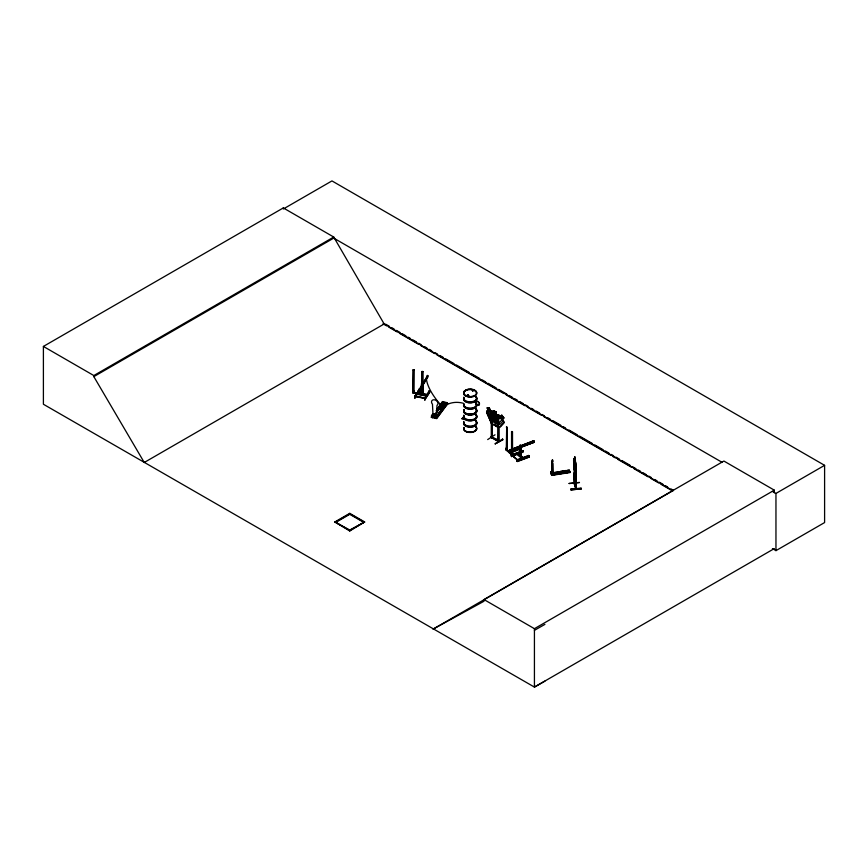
<?xml version="1.0" encoding="UTF-8"?>
<svg xmlns="http://www.w3.org/2000/svg" width="868" height="868" viewBox="0 0 868 868"><rect width="100%" height="100%" fill="white"/><g stroke="black" fill="none" stroke-linecap="round" stroke-linejoin="round"><path stroke-width="1.3" d="M506.695 426.958L506.641 449.798L507.216 450.297L507.27 427.457L506.695 426.958L506.272 449.939L506.858 450.514L507.27 448.474M506.326 427.099L506.901 427.599L506.847 450.438L506.272 449.939L512.554 454.865L512.5 431.939L511.556 431.58L511.556 454.474M414.014 392.998L414.242 369.887L413.276 369.692L413.049 392.803L414.242 392.39L426.796 394.756L426.796 396.188L417.399 394.343M417.584 394.029L423.117 395.114L423.248 383.84L422.564 384.036L423.302 383.819L423.302 394.788L412.962 392.911L413.276 369.692M552.558 460.04L552.775 473.863C552.395 471.324 551.386 471.975 551.147 473.505M552.775 463.501L552.916 473.841L552.232 472.084L551.484 472.702L551.44 472.149L551.419 474.102L551.31 471.812M551.278 472.691L551.549 472.42M551.896 463.74L552.536 459.671M552.33 472.528L552.015 463.176M413.059 391.197L412.962 392.911M413.157 390.687C414.806 390.242 413.96 395.407 414.264 390.904L413.157 390.687L413.157 392.596L417.855 393.508L417.714 394.202L417.899 391.609M434.119 415.761L436.279 416.293L437.027 405.302A3.505 2.637 36.2 0 0 437.027 401.255A3.505 2.637 36.2 0 0 432.459 400.148A3.505 2.637 36.2 0 0 432.459 404.195L433.045 415.501M574.063 483.096L575.755 489.031L576.026 465.53L576.2 489.02L575.582 487.697L576.124 487.577M574.681 482.738L574.03 482.315L574.03 483.205M569.082 483.422L579.455 482.424M434.195 415.62L433.729 415.023L434.868 414.383M434.89 414.361L433.805 415.251L434.89 414.709M434.054 414.654L433.696 415.62M434.521 414.361L434.358 415.251L434.521 414.21M491.364 436.767L492.08 437.136M498.872 441.497L498.351 441.194C498.471 438.622 497.104 442.571 498.916 441.53L498.905 426.752M434.195 414.394L433.794 415.468L434.325 414.286M551.896 462.752L552.178 460.138M467.266 395.244L467.071 396.242M468.405 395.526L468.232 396.079L468.21 395.276M468.72 395.71L467.526 396.383M472.659 390.123L472.235 390.589L472.8 390.242M472.55 390.752L472.941 390.123L473.31 390.741M473.31 390.405L473.103 390.86M486.644 412.235L491.635 423.79L486.568 412.289L486.818 411.106L488.456 411.052L487.056 407.851L489.259 407.645L490.431 410.9M486.731 412.267L486.97 411.161M551.918 472.366L552.189 464.912M561.281 472.138L561.672 471.584M562.811 472.257L561.856 471.704M574.725 467.027L575.028 465.378L575.517 469.805L575.506 463.176L574.204 458.206L574.866 460.062L574.703 456.72L574.735 483.574M418.094 391.175L417.996 391.869M418.712 391.837L418.55 394.365L417.855 391.359L417.855 394.224L421.11 388.723M497.733 427.056L498.46 424.756L498.46 417.258M503.614 421.305L498.991 414.969C496.312 413.591 494.38 418.875 493.415 420.991L498.134 427.457L500.283 426.839L503.993 422.749L502.355 419.418M493.556 420.915L494.847 419.027L496.963 422.976L495.368 418.701C498.558 417.193 495.802 414.079 494.89 417.79L492.818 414.014L494.359 418.137C491.038 419.786 494.087 422.998 494.25 418.712M495.02 434.792L487.686 439.577M492.254 424.311L492.34 437.819C490.496 438.687 491.7 434.944 491.7 437.407L498.905 441.562M433.544 415.121L434.282 415.023M414.242 369.887L413.135 369.931M421.87 394.593L422.087 371.439L423.052 371.634L423.107 394.539L418.409 393.616M423.052 371.634L421.946 371.678M421.457 386.206L421.642 383.493L422.195 386.043M414.73 396.524L419.732 388.929L415.197 396.622M422.195 383.602L421.457 383.819M417.714 391.815L427.772 375.508L427.772 376.94L417.855 392.792L422.575 384.784M417.768 393.595L414.687 397.913L417.302 393.508M427.772 375.508L417.899 392.77M423.877 382.528L427.262 376.799L427.262 375.443L427.772 376.94L418.365 392.857M422.26 387.291L418.409 394.332M422 393.844L413.179 392.586M422.087 371.439L421.815 394.636L421.642 388.376M422.922 392.944L421.815 392.737L422.922 392.944L422.89 394.788M422.011 394.897L421.512 394.766M422.618 394.983L423.052 394.517L422.032 394.322M424.647 399.855L429.693 392.303L429.139 390.763L424.691 398.466L424.647 399.855L429.649 392.26M414.774 396.144L425.287 398.141L425.201 399.964M425.157 398.564L429.693 390.871M488.369 411.096L487.707 412.224L489.953 418.094L491.972 420.535M466.865 395.591L467.602 395.19M468.145 395.884L467.168 395.743L467.581 395.331M472.561 390.177L473.038 390.394M561.303 472.018C563.191 470.272 562.8 473.885 561.303 472.094M432.08 417.497L432.839 417.671L431.515 417.02L431.526 415.512L432.644 413.982L433.024 415.262L431.895 416.803L435.986 417.801L437.114 415.067L437.494 416.651M431.895 416.803L433.024 414.069M433.306 414.481C434.011 421.273 431.353 412.376 434.781 414.839L434.781 417.345M436.702 409.729L442.593 401.58L447.432 402.763L436.007 418.463M436.213 410.683L442.593 401.58M442.072 403.381L436.528 410.955L442.192 403.381M434.26 415.457L434.098 415.175M436.854 411.031L442.485 403.49M436.365 411.996L442.745 403.186M434.781 414.839L433.208 414.611M435.888 413.342L443.005 403.609M435.986 413.363L443.125 403.62M435.986 417.801L437.114 415.067M437.439 414.991L445.327 404.141M445.707 403.891L435.378 418.116L445.751 404.076M437.266 416.217L446.087 404.325M436.799 417.378L447.432 402.763M442.647 402.058L447.823 403.468L436.745 418.615L431.136 417.269L431.895 417.443M434.64 414.6L434.271 414.937M503.733 417.899L502.279 419.461L502.822 421.349L500.239 424.192L498.134 424.04L496.257 421.468L496.355 418.864L498.937 416.022L500.402 416.89L501.845 415.186L500.456 416.705M501.758 415.229L503.852 417.942L502.388 419.504M503.765 421.24L503.907 422.803L500.142 426.796L498.134 427.349M551.571 474.731L569.896 471.758L570.146 472.517L551.798 475.36L551.668 473.841L568.095 471.15L552.352 473.548M569.95 472.105L551.679 475.111L550.898 472.984M569.082 470.272L567.292 470.478M569.278 470.706L550.92 473.483M569.896 471.758L551.484 474.677M463.794 416.727L461.993 418.777L464.499 419.559M461.993 418.777L463.794 416.846M472.8 390.068L472.528 390.871M472.539 390.307L473.049 390.491M562.735 472.203L561.281 471.975M575.668 488.456C577.415 490.225 571.86 474.536 574.486 472.333M576.178 488.131L574.301 483.14M446.239 403.11L447.443 403.045M447.801 403.49L436.365 418.333M435.682 418.376L436.365 418.181L435.986 416.607M434.087 415.381L433.674 415.012M498.384 441.172L498.232 418.289M498.905 418.669L497.972 418.441M497.896 440.684C502.963 441.378 481.36 432.72 498.872 440.662M497.906 441.367L498.232 426.372M502.55 439.045L502.963 439.761L495.161 443.841L502.605 439.11M495.161 443.841L502.648 439.523M544.93 681.109L534.428 687.087L43.4 404.249L43.4 346.43L283.304 207.929L333.735 237.04L384.166 323.97L672.917 490.67L433.002 629.181M43.4 346.43L93.831 375.551L333.735 237.04M144.826 462.156L144.251 462.481L93.831 376.625L333.735 238.114L722.165 462.373M144.251 462.481L384.73 323.645M490.387 410.835L491.852 410.792M491.755 410.738L493.935 414.155M493.013 411.736L493.849 414.199M491.31 413.114L492.21 412.604M493.664 413.45L492.178 412.484L491.234 413.038L491.234 420.6L492.21 423.768L497.82 427.013M492.091 412.539C493.773 411.497 500.478 419.428 497.852 415.772L496.192 414.806L496.192 411.996L496.029 414.904M496.192 414.806L497.331 416.499L497.331 421.75L496.105 423.302L493.827 421.989L492.612 419.038L492.612 413.776L493.827 413.537L493.827 410.727M491.31 420.546L492.145 423.834M503.852 417.942L501.78 415.371M498.623 424.777L497.798 427.186L492.069 423.877M334.896 521.928L349.761 513.346L364.625 521.928L349.761 530.988L334.896 521.928L349.761 530.511L364.625 521.928M334.896 522.406L349.761 513.823L364.625 522.406M349.761 514.301L335.721 522.406L349.761 530.033L363.8 522.406L349.761 514.301L349.761 513.346M433.566 628.855L483.997 601.231L483.997 599.56L723.901 461.049L774.332 490.17L774.332 492.818M483.997 599.56L534.428 628.682L774.332 490.17M772.444 491.396L775.959 493.425L824.6 465.335L824.6 522.558L775.959 550.637L772.433 548.609M774.332 548.576L534.428 687.087L534.428 628.682M534.428 630.342L544.93 624.363M467.049 395.407L467.95 395.135M467.407 395.363L467.472 396.144M511.556 431.58L512.5 431.939M506.196 448.116L507.335 448.485L506.196 448.116L506.196 450.025L517.654 460.116L511.447 454.572M506.196 450.025L506.673 447.921M519.932 455.006L520.355 445.056L520.583 455.559M507.27 450.351L506.858 448.637M519.867 445.251L520.681 445.338M509.451 452.922L509.451 450.058L533.983 440.911L533.983 442.344L509.451 451.49M509.473 450.123L533.69 440.694L533.983 442.344M533.983 440.911L509.375 450.47L510.417 450.166M521.332 456.861L521.332 445.892L520.518 445.805L520.518 455.342M509.451 450.058L509.863 453.27L510.829 452.89L510.829 450.514L509.863 450.893M511.87 450.546L520.366 447.237M522.764 446.304L533.961 442.289L509.755 451.718M511.773 451.544L521.397 448.203L509.375 452.857M509.755 453.15L521.397 448.68M511.903 453.823L506.847 450.101L511.903 453.823L511.925 431.439M511.925 454.333L512.131 454.962L512.131 432.08M511.209 454.908L511.415 452.586L512.554 452.955L511.903 452.402M512.37 454.452L523.154 450.655L523.154 452.087L511.502 456.557L511.502 455.201L523.154 450.655M512.37 455.884L515.874 454.506M518.174 453.617L522.818 451.805M517.111 459.986L529.024 455.689L529.024 457.121L517.382 461.592M511.241 454.854L517.61 459.931M517.382 460.224L529.024 455.689M529.024 457.121L528.699 455.407L517.078 459.931L517.078 461.364L529.003 457.067M491.505 436.506L492.221 436.875M552.916 461.418L552.688 460.572M551.05 473.787L550.833 472.029L552.688 471.747L553.6 474.698L553.524 473.548L551.668 473.841M552.764 471.899L550.833 472.029M560.674 471.498L562.54 471.02L563.44 472.973M564.189 470.966L566.055 470.478L566.956 472.431M569.158 470.326L550.746 473.103L569.202 470.543M551.625 474.98L570.081 472.149L569.158 469.989M435.161 418.257L435.779 418.398M575.636 462.839L575.159 458.695L575.137 469.979L574.323 464.912M574.215 483.715L574.139 458.575C572.262 458.044 575.972 480.438 575.734 472.029M574.193 469.545L575.636 474.004M569.104 483.563L579.466 482.554M574.28 483.682L574.638 471.53M575.647 487.794L574.529 483.118M570.84 489.064L581.213 488.109L581.3 488.879L570.938 489.877L570.851 489.151M581.3 488.858L570.938 489.856M467.494 395.255L468.481 395.396M467.787 395.895L468.47 395.634L467.928 395.179M487.165 407.96L489.237 407.754L490.355 410.944L491.809 411.92M486.883 411.215L491.765 410.846M498.547 417.215L498.623 441.758L498.731 440.922M467.787 396.188L466.832 395.732M418.875 392.846L422.011 393.464M423.117 393.681L426.991 394.43M424.409 395.363L426.991 395.862M414.687 396.481L425.211 398.477M413.179 392.564L414.155 392.759M468.08 395.504L467.147 395.537L467.342 396.09M434.206 415.653L436.354 416.173M497.874 414.546L500.478 416.846M498.655 441.714L491.321 437.537L491.31 412.984M824.6 465.335L331.956 180.913L283.304 208.993L283.304 207.929M385.902 324.317L389.428 326.357M391.772 327.703L394.115 329.059M396.47 330.415L399.985 332.455M402.34 333.811L405.855 335.84M408.199 337.196L410.553 338.553M412.897 339.909L416.423 341.938M418.767 343.294L421.11 344.65M424.636 346.679L426.98 348.035M429.334 349.392L431.678 350.748M435.204 352.777L437.548 354.133M439.892 355.489L443.418 357.529M445.761 358.885L453.986 363.627M456.329 364.983L469.241 372.437M471.584 373.793L479.809 378.535M482.152 379.891L485.668 381.92M488.022 383.276L496.236 388.018M498.579 389.374L506.803 394.115M509.147 395.472L512.673 397.511M515.017 398.868L517.361 400.213M519.715 401.569L523.23 403.609M525.585 404.965L527.928 406.322M531.455 408.351L533.798 409.707M536.142 411.063L539.668 413.092M542.012 414.448L544.366 415.805M547.882 417.834L550.225 419.19M552.58 420.546L560.793 425.287M563.137 426.644L565.491 428M569.007 430.04L577.231 434.781M579.574 436.137L592.486 443.591M594.83 444.948L603.054 449.689M605.397 451.045L608.924 453.074M611.267 454.431L613.611 455.787M615.965 457.143L619.481 459.172M621.835 460.528L630.049 465.27M632.392 466.626L635.918 468.666M638.262 470.022L640.606 471.378M642.96 472.724L646.476 474.763M648.83 476.12L651.174 477.476M654.7 479.505L657.043 480.861M659.387 482.217L662.913 484.246M665.257 485.603L667.611 486.959M671.127 488.988L673.481 490.344M383.005 323.775L386.52 325.804M388.864 327.16L397.077 331.901M399.421 333.258L418.192 344.086M420.535 345.442L434.618 353.569M436.962 354.925L503.82 393.529M506.163 394.886L524.934 405.714M527.277 407.07L541.361 415.197M543.704 416.553L610.562 455.157M612.906 456.514L615.26 457.859M617.604 459.215L631.676 467.342M634.02 468.698L648.103 476.825M650.447 478.181L658.66 482.923M661.004 484.279L672.733 491.049M496.192 411.996L493.664 410.629L493.751 413.591M493.751 410.77L496.029 412.083M468.275 395.233L468.796 395.808M491.255 436.745L491.841 437.917M574.616 482.315L574.204 482.782M521.332 445.892L520.995 455.396M520.203 445.49L520.203 455.233M520.583 445.816L520.854 455.798M523.133 457.577L517.578 452.825L517.578 454.257L520.518 456.774M510.829 450.514L510.753 452.825M517.078 461.364L517.404 459.975M492.221 437.7L491.635 437.385L491.581 414.503L492.08 437.971M476.011 404.119L476.206 404.358A2.333 1.682 43.1 0 0 478.973 404.955A2.333 1.682 43.1 0 0 478.93 402.361A2.333 1.682 43.1 0 0 476.152 401.32M576.102 488.478L576.026 465.53M567.292 470.282L568.204 472.235M564.189 470.76L565.101 472.713M560.674 471.302L561.585 473.255M551.147 471.834L551.462 472.55M551.31 473.483L551.581 474.08M574.681 466.951L574.551 459.899L575.017 464.087L575.419 462.828M491.646 414.34L490.756 411.996L488.771 412.148L491.017 418.018M569.375 470.923L550.996 473.537M574.594 456.731L575.256 458.705M574.605 456.883L575.05 458.857M574.703 458.619L575.05 459.801M574.139 466.127L574.312 469.534M775.959 493.425L775.959 550.637M575.82 464.423L575.842 489.064M552.688 471.747L552.688 472.745M521.267 445.892L521.267 456.861M511.534 455.179L511.534 456.611L511.209 454.669M432.644 413.982L432.644 415.468M429.139 390.763L429.139 392.195M425.287 398.141L414.687 396.242L414.687 397.913M422.195 388.484L422.195 393.356M421.642 383.493L421.674 385.967M421.512 383.797L421.512 386.238M421.512 388.68L421.512 393.551M421.457 388.582L421.457 393.356M419.179 388.821L419.179 390.242M415.24 396.589L415.24 398.021M349.761 530.033L349.761 530.988M93.831 375.551L93.831 376.625M442.018 406.267A40.894 16.991 43.1 0 1 426.351 378.632M441.606 408.079A45.483 31.801 73.8 0 1 463.165 403.219M475.859 403.121A6.651 3.841 0 0 1 471.14 408.893A6.651 3.841 0 0 1 463.707 404.173M475.772 403.522A6.543 3.776 0 0 1 471.129 409.197A6.543 3.776 0 0 1 463.816 404.553M475.762 408.459A6.532 3.765 0 0 1 471.129 414.134A6.532 3.765 0 0 1 463.827 409.49M475.794 408.578A6.564 3.797 0 0 1 471.129 414.286A6.564 3.797 0 0 1 463.783 409.62M475.762 408.861A6.532 3.765 0 0 1 471.129 414.524A6.532 3.765 0 0 1 463.827 409.891M475.859 396.806A6.651 3.841 0 0 1 471.14 402.578A6.651 3.841 0 0 1 463.707 397.859M475.772 402.459A6.543 3.776 0 0 1 471.129 408.144A6.543 3.776 0 0 1 463.816 403.49M475.783 397.197A6.553 3.787 0 0 1 471.129 402.893A6.553 3.787 0 0 1 463.794 398.238M475.859 402.795A6.651 3.841 0 0 1 471.14 408.568A6.651 3.841 0 0 1 463.707 403.848M475.859 396.481A6.651 3.841 0 0 1 471.14 402.253A6.651 3.841 0 0 1 463.707 397.533M475.772 396.144A6.543 3.776 0 0 1 471.129 401.83A6.543 3.776 0 0 1 463.816 397.175M475.859 421.121A6.651 3.841 0 0 1 471.14 426.893A6.651 3.841 0 0 1 463.707 422.173M475.772 421.522A6.543 3.776 0 0 1 471.129 427.197A6.543 3.776 0 0 1 463.816 422.553M475.762 426.459A6.532 3.765 0 0 1 471.129 432.134A6.532 3.765 0 0 1 463.827 427.49M475.762 409.403A6.532 3.765 0 0 1 471.129 415.078A6.532 3.765 0 0 1 463.827 410.434M475.794 426.579A6.564 3.797 0 0 1 471.129 432.286A6.564 3.797 0 0 1 463.783 427.62M475.762 426.817A6.532 3.765 0 0 1 471.129 432.481A6.532 3.765 0 0 1 463.827 427.848M475.794 409.067A6.564 3.797 0 0 1 471.129 414.774A6.564 3.797 0 0 1 463.783 410.108M475.859 414.806A6.651 3.841 0 0 1 471.14 420.579A6.651 3.841 0 0 1 463.707 415.859M475.783 420.459A6.553 3.787 0 0 1 471.129 426.145A6.553 3.787 0 0 1 463.794 421.49M475.783 415.197A6.553 3.787 0 0 1 471.129 420.893A6.553 3.787 0 0 1 463.794 416.239M475.859 420.796A6.651 3.841 0 0 1 471.14 426.568A6.651 3.841 0 0 1 463.707 421.848M475.859 414.481A6.651 3.841 0 0 1 471.14 420.253A6.651 3.841 0 0 1 463.707 415.533M475.772 414.144A6.543 3.776 0 0 1 471.129 419.83A6.543 3.776 0 0 1 463.816 415.175M476.022 401.461A2.333 1.682 43.1 0 1 478.789 402.513A2.333 1.682 43.1 0 1 478.832 405.106A2.333 1.682 43.1 0 1 476.065 404.51M499.935 417.399L497.364 420.242L499.241 422.814L501.812 419.971L499.935 417.399M501.888 416.087L501.422 416.597L502.626 418.246L503.093 417.736L501.888 416.087M575.647 462.763L575.734 464.467L575.647 462.763M581.213 488.467L570.851 489.519L581.224 488.521M488.999 408.351L487.718 408.448L488.12 409.501L489.4 409.403L488.999 408.351M446.315 404.293L441.465 403.121L446.315 404.293M445.555 405.323L440.716 404.141L445.555 405.323M444.438 406.853L439.599 405.681L444.438 406.853M443.429 408.22L438.59 407.038L443.429 408.22M442.311 409.761L437.461 408.578L442.311 409.761M495.704 412.278L494.239 411.432L494.239 412.365L495.704 413.211L495.704 412.278M496.105 415.794L493.827 414.481L493.827 419.732L496.105 421.045L496.105 415.794M522.644 457.761L517.1 453.009L517.1 454.441L522.644 459.194L522.644 457.761M575.137 462.47L574.605 460.637L575.137 467.733L575.137 462.47M439.729 408.698A1.172 0.673 0 0 0 441.606 408.253A1.172 0.673 0 0 0 440.011 407.537A1.172 0.673 0 0 0 439.729 408.698M439.729 408.936A1.172 0.673 0 0 0 441.606 408.492A1.172 0.673 0 0 0 440.011 407.776A1.172 0.673 0 0 0 439.729 408.936M465.606 395.548A6.553 3.787 0 0 0 476.521 393.736A6.553 3.787 0 0 0 468.351 389.179A6.553 3.787 0 0 0 465.606 395.548M465.628 396.058A6.532 3.765 0 0 0 476.499 394.256A6.532 3.765 0 0 0 468.362 389.721A6.532 3.765 0 0 0 465.628 396.058M465.595 395.754A6.564 3.797 0 0 0 476.532 393.942A6.564 3.797 0 0 0 468.351 389.374A6.564 3.797 0 0 0 465.595 395.754"/></g></svg>
